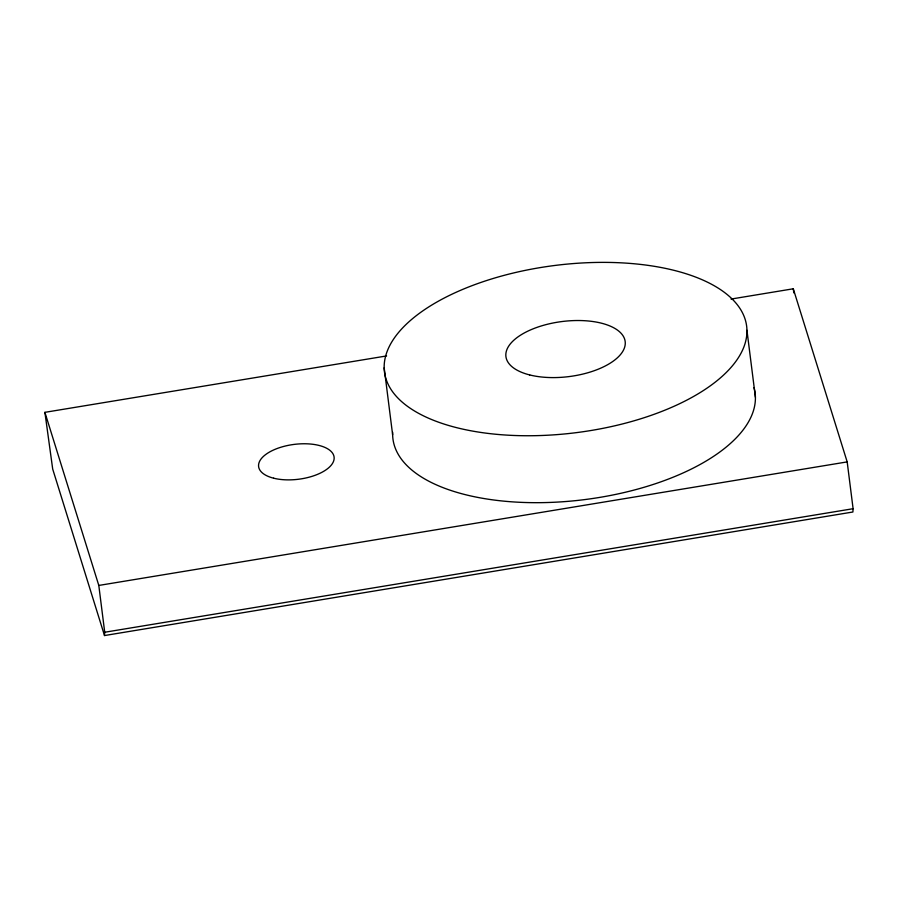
<?xml version="1.0" encoding="UTF-8"?>
<svg xmlns="http://www.w3.org/2000/svg" width="898" height="898" viewBox="0 0 898 898"><rect width="100%" height="100%" fill="white"/><g stroke="black" fill="none" stroke-linecap="round" stroke-linejoin="round"><path stroke-width="1.35" d="M731.039 299.068L793.282 288.786L847.184 461.898L853.1 508.706L852.887 512.006L104.505 635.548L104.718 632.248L98.802 585.44L44.9 412.339L386.589 355.934M98.802 585.44L847.184 461.898M104.718 632.248L853.1 508.706M104.505 635.548L52.701 469.093L44.9 412.339M793.282 288.786L793.81 292.905M746.945 330.296A182.53 84.277 -7.2 0 1 476.344 431.736A182.53 84.277 -7.2 0 1 473.392 285.149A182.53 84.277 -7.2 0 1 746.945 330.296L755.409 397.219M384.176 367.821L392.628 434.755M754.017 387.667A182.53 84.277 -7.2 0 1 583.476 499.748A182.53 84.277 -7.2 0 1 392.662 432.286M273.643 478.196A38.03 17.556 -7.2 0 0 333.876 460.247A38.03 17.556 -7.2 0 0 281.579 447.024A38.03 17.556 -7.2 0 0 273.643 478.196M529.663 374.926A60.076 27.737 -7.2 0 0 624.828 346.572A60.076 27.737 -7.2 0 0 542.19 325.682A60.076 27.737 -7.2 0 0 529.663 374.926"/></g></svg>
